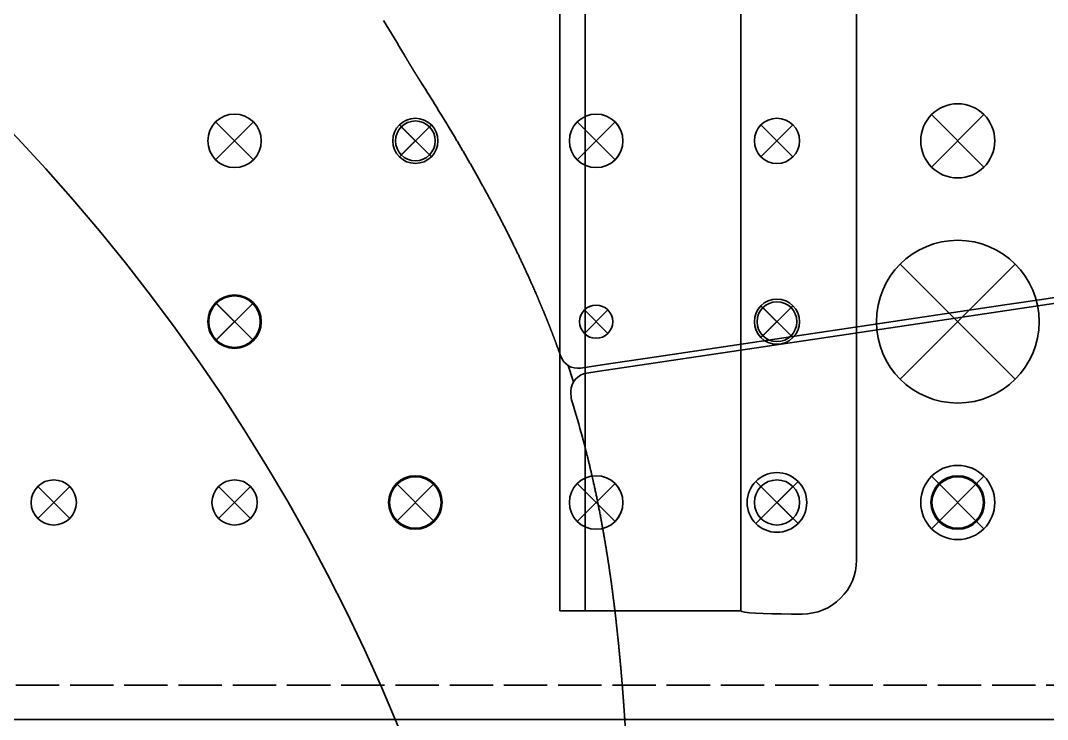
# Model space of a CAD drawing. Header units: millimetres. Extents: x 120 to 10915, y 515 to 8014.
# Drawn here: x 2340.8 to 2624.8, y 4900 to 5093.3 of the extents above; entities that cross this region are included whole.
import ezdxf

# ---------------------------------------------------------------- set-up
doc = ezdxf.new("R2010")
doc.units = ezdxf.units.MM
doc.linetypes.add('DASHED', pattern=[15, 12, -3])
doc.layers.get('0').update_dxf_attribs({"lineweight": 13})
for name, color, linetype, lineweight in [('203_Chassis_left_side_view', 7, 'Continuous', 13), ('206_Cab_side_and_top_view', 7, 'Continuous', 13), ('211_Frame_holes_left_side_view', 7, 'Continuous', 13), ('212_Frame_holes_right_side_view', 7, 'Continuous', 13)]:
    doc.layers.add(name, color=color, linetype=linetype, lineweight=lineweight)

# ---------------------------------------------------------------- blocks, each defined once
blk = doc.blocks.new('3068684')
at = {"layer": '203_Chassis_left_side_view', "color": 3, "lineweight": 35}
blk.add_line((4055, 1000), (920, 1000), dxfattribs=at)
blk = doc.blocks.new('3254123')
at = {"layer": '203_Chassis_left_side_view', "color": 4, "linetype": 'DASHED', "lineweight": 35}
blk.add_line((3251.491565, 1009.5), (1535.491565, 1009.5), dxfattribs=at)
blk = doc.blocks.new('2409089')
at = {"layer": '206_Cab_side_and_top_view', "color": 3, "lineweight": 35}
for p, q in [((2540, 1334), (2540, 1173.26)), ((2572, 1334), (2572, 1173.26)), ((2490, 1140.69), (2490, 1310.45)), ((2497, 1140.69), (2497, 1310.45)), ((2540, 1149.74), (2540, 1173.26)), ((2572, 1148.04), (2572, 1173.26)), ((2540, 1030), (2540, 1149.74)), ((2572, 1044.04), (2572, 1148.04)), ((2490, 1140.69), (2490, 1116.31)), ((2497, 1140.69), (2497, 1116.31)), ((2490, 1116.31), (2490, 1043.17)), ((2497, 1116.31), (2497, 1043.17)), ((2490, 1043.17), (2490, 1030)), ((2497, 1043.17), (2497, 1030)), ((2490, 1030), (2497, 1030)), ((2503.67, 1030), (2497, 1030)), ((2532.67, 1030), (2503.67, 1030)), ((2532.67, 1030), (2540, 1030)), ((2554, 1029.15), (2557, 1029.15))]:
    blk.add_line(p, q, dxfattribs=at)
for centre, major_axis, ratio, start_param, end_param in [((2557, 1044.04), (-15, 0), 0.992546, 1.570796, 3.141593), ((2554, 1030), (14, 0), 0.060935, 3.141595, 4.71238)]:
    blk.add_ellipse(centre, major_axis=major_axis, ratio=ratio, start_param=start_param, end_param=end_param, dxfattribs=at)
blk = doc.blocks.new('3154481')
at = {"layer": '206_Cab_side_and_top_view', "color": 3, "lineweight": 35}
for p, q in [((2623.26, 1116.16), (2612.99, 1114.64)), ((2638.8, 1118.48), (2623.26, 1116.16)), ((2612.99, 1114.64), (2516.66, 1100.28)), ((2632.86, 1115.95), (2569.13, 1106.45)), ((2569.13, 1106.45), (2509.56, 1097.58)), ((2516.66, 1100.28), (2504.67, 1098.5)), ((2504.67, 1098.5), (2495.67, 1097.15)), ((2509.56, 1097.58), (2500.29, 1096.19)), ((2497.4, 1095.76), (2500.29, 1096.19)), ((2493.03, 1089.97), (2493.03, 1090.79))]:
    blk.add_line(p, q, dxfattribs=at)
for centre, radius, start, end in [((1638.11, 702.39), 941.23, 30.75202, 31.43513), ((1881.54, 814.48), 675.1, 31.71781, 32.3706), ((1963.55, 865.04), 578.76, 30.64539, 31.72821), ((2232.81, 1008.53), 273.32, 19.6446, 20.3883), ((2494.94, 1102.1), 5, 199.644, 278.4747), ((2236.19, 1011.51), 270.25, 17.6269, 18.6365), ((2500.29, 1089.99), 7.26, 180.1348, 197.3096), ((2231.88, 1006.82), 273.74, 15.0803, 17.2127)]:
    blk.add_arc(centre, radius, start, end, dxfattribs=at)
blk.add_ellipse((2498.14, 1090.82), major_axis=(5.05, 0.75), ratio=0.979167, start_param=1.570796, end_param=2.996718, dxfattribs=at)
for points, knots in [([(2451.73, 1175.93), (2451.68, 1176.02), (2451.62, 1176.12), (2451.56, 1176.21), (2451.48, 1176.32), (2451.41, 1176.44), (2451.4, 1176.45), (2451.36, 1176.51), (2451.33, 1176.57), (2451.31, 1176.59), (2451.28, 1176.64), (2451.24, 1176.7), (2451.23, 1176.72), (2451.18, 1176.8), (2451.14, 1176.87), (2451.11, 1176.92), (2451.06, 1176.99), (2451.01, 1177.07), (2451, 1177.09), (2450.97, 1177.14), (2450.94, 1177.18), (2450.93, 1177.2), (2450.91, 1177.24), (2450.88, 1177.27), (2450.87, 1177.29), (2450.85, 1177.33), (2450.82, 1177.37), (2450.81, 1177.39), (2450.79, 1177.41), (2450.78, 1177.44), (2450.77, 1177.45), (2450.76, 1177.47), (2450.74, 1177.49), (2450.74, 1177.5), (2450.72, 1177.53), (2450.71, 1177.55), (2450.7, 1177.56), (2450.69, 1177.58), (2450.68, 1177.6), (2450.67, 1177.6), (2450.51, 1177.86), (2450.35, 1178.12), (2450.19, 1178.37), (2450.01, 1178.66), (2449.83, 1178.95), (2449.8, 1178.99), (2449.73, 1179.11), (2449.66, 1179.23), (2449.61, 1179.3), (2449.52, 1179.45), (2449.43, 1179.6), (2449.39, 1179.66), (2449.3, 1179.81), (2449.21, 1179.96), (2449.14, 1180.07), (2448.82, 1180.6), (2448.5, 1181.13), (2448.19, 1181.64), (2447.81, 1182.29), (2447.42, 1182.93), (2447.31, 1183.12), (2447.18, 1183.34), (2447.05, 1183.56), (2447.03, 1183.58), (2447.01, 1183.62), (2446.99, 1183.66)], [0, 0, 0, 0, 0, 0, 1.187145, 1.187145, 1.187145, 1.424689, 1.424689, 1.424689, 1.909706, 1.909706, 1.909706, 2.232305, 2.232305, 2.232305, 2.846288, 2.846288, 2.846288, 3.15327, 3.15327, 3.15327, 3.377517, 3.377517, 3.377517, 3.601763, 3.601763, 3.601763, 3.826139, 3.826139, 3.826139, 3.938515, 3.938515, 3.938515, 4.050891, 4.050891, 4.050891, 4.163106, 4.163106, 4.163106, 4.27532, 4.27532, 4.27532, 7.341845, 7.341845, 7.341845, 7.821281, 7.821281, 7.821281, 8.798572, 8.798572, 8.798572, 9.776116, 9.776116, 9.776116, 10.598475, 10.598475, 10.598475, 16.221966, 16.221966, 16.221966, 18.533785, 18.533785, 18.533785, 18.972504, 18.972504, 18.972504, 18.972504, 18.972504, 18.972504]), ([(2461.48, 1160.05), (2464.02, 1155.76), (2466.52, 1151.43), (2468.96, 1147.05), (2473.13, 1139.32), (2477.07, 1131.46), (2478.72, 1128.06), (2481.08, 1123), (2483.32, 1117.89), (2484.04, 1116.23), (2484.77, 1114.49), (2485.49, 1112.74), (2485.54, 1112.64), (2485.63, 1112.41), (2485.66, 1112.33), (2485.69, 1112.26), (2485.74, 1112.13), (2485.81, 1111.96), (2485.81, 1111.96), (2485.86, 1111.83), (2485.93, 1111.68), (2485.96, 1111.6), (2486.02, 1111.45), (2486.08, 1111.31), (2486.11, 1111.24), (2486.25, 1110.87), (2486.4, 1110.51), (2486.52, 1110.21), (2487.1, 1108.75), (2487.68, 1107.29), (2488.13, 1106.11), (2488.57, 1104.93), (2489.01, 1103.75)], [0, 0, 0, 0, 0, 0, 51.373045, 51.373045, 51.373045, 89.946382, 89.946382, 89.946382, 108.438978, 108.438978, 108.438978, 109.245084, 109.245084, 109.245084, 110.049724, 110.049724, 110.049724, 111.040082, 111.040082, 111.040082, 111.827396, 111.827396, 111.827396, 112.632, 112.632, 112.632, 115.84869, 115.84869, 115.84869, 128.711509, 128.711509, 128.711509, 128.711509, 128.711509, 128.711509]), ([(2496.2, 1078.05), (2496.55, 1076.72), (2496.94, 1075.26), (2497.33, 1073.74), (2498.18, 1070.32), (2499.02, 1066.7), (2499.46, 1064.71), (2500.47, 1059.97), (2501.42, 1055.09), (2501.94, 1052.24), (2502.47, 1049.11), (2502.98, 1045.96), (2503.02, 1045.69), (2503.06, 1045.42), (2503.11, 1045.14)], [0, 0, 0, 0, 0, 0, 19.03607, 19.03607, 19.03607, 41.133435, 41.133435, 41.133435, 71.06229, 71.06229, 71.06229, 73.868516, 73.868516, 73.868516, 73.868516, 73.868516, 73.868516]), ([(2503.11, 1045.14), (2503.53, 1042.48), (2503.92, 1039.8), (2504.3, 1037.1), (2504.7, 1034.05), (2505.07, 1031), (2505.11, 1030.66), (2505.19, 1029.96), (2505.28, 1029.25), (2505.31, 1029), (2505.39, 1028.31), (2505.47, 1027.63), (2505.51, 1027.21), (2505.82, 1024.49), (2506.11, 1021.77), (2506.35, 1019.36), (2506.64, 1016.27), (2506.91, 1013.17), (2506.97, 1012.45), (2507.03, 1011.77), (2507.09, 1011.08), (2507.09, 1011.08), (2507.09, 1011.08), (2507.09, 1011.07)], [0, 0, 0, 0, 0, 0, 27.617402, 27.617402, 27.617402, 31.077799, 31.077799, 31.077799, 34.754059, 34.754059, 34.754059, 38.017073, 38.017073, 38.017073, 62.280547, 62.280547, 62.280547, 69.141073, 69.141073, 69.141073, 69.167512, 69.167512, 69.167512, 69.167512, 69.167512, 69.167512]), ([(2507.09, 1011.07), (2507.16, 1010.15), (2507.24, 1009.23), (2507.31, 1008.3), (2507.4, 1007.18), (2507.49, 1006.05), (2507.49, 1005.93), (2507.54, 1005.36), (2507.58, 1004.78), (2507.61, 1004.4), (2507.65, 1003.84), (2507.69, 1003.28), (2507.7, 1003.1), (2507.78, 1001.98), (2507.86, 1000.87), (2507.92, 999.95), (2507.99, 998.84), (2508.07, 997.72), (2508.08, 997.55), (2508.1, 997.17), (2508.13, 996.78), (2508.14, 996.59), (2508.16, 996.21), (2508.19, 995.82), (2508.2, 995.63), (2508.22, 995.27), (2508.24, 994.91), (2508.26, 994.66), (2508.29, 994.16), (2508.32, 993.66), (2508.34, 993.34), (2508.36, 992.96), (2508.38, 992.58), (2508.38, 992.55), (2508.39, 992.5), (2508.39, 992.45)], [0, 0, 0, 0, 0, 0, 9.265591, 9.265591, 9.265591, 11.285415, 11.285415, 11.285415, 14.997094, 14.997094, 14.997094, 16.853976, 16.853976, 16.853976, 26.123682, 26.123682, 26.123682, 28.027469, 28.027469, 28.027469, 29.881532, 29.881532, 29.881532, 31.756905, 31.756905, 31.756905, 33.464803, 33.464803, 33.464803, 36.716684, 36.716684, 36.716684, 37.237147, 37.237147, 37.237147, 37.237147, 37.237147, 37.237147])]:
    blk.add_open_spline(points, degree=5, knots=knots, dxfattribs=at)
blk = doc.blocks.new('2833342')
at = {"layer": '203_Chassis_left_side_view', "color": 3, "lineweight": 35}
blk.add_arc((1950, 793), 536, 292.2753, 247.7247, dxfattribs=at)

msp = doc.modelspace()

# ---------------------------------------------------------------- linework, layer by layer
at = {"layer": '211_Frame_holes_left_side_view', "color": 3, "lineweight": 35}
for p, q in [((2405.232235, 5065.232569), (2394.767055, 5054.767389)), ((2405.232235, 5054.767389), (2394.767055, 5065.232569)), ((2454.419573, 5064.422165), (2445.580739, 5055.583331)), ((2454.419573, 5055.583331), (2445.580739, 5064.422165)), ((2505.229169, 5065.23259), (2494.763989, 5054.76741)), ((2505.229169, 5054.76741), (2494.763989, 5065.23259)), ((2505.23259, 5065.23259), (2494.76741, 5054.76741)), ((2505.23259, 5054.76741), (2494.76741, 5065.23259)), ((2505.232641, 5065.232603), (2494.767461, 5054.767423)), ((2505.232641, 5054.767423), (2494.767461, 5065.232603)), ((2615.909903, 5025.909903), (2584.090097, 4994.090097)), ((2615.909903, 4994.090097), (2584.090097, 5025.909903)), ((2405.23259, 5015.23259), (2394.76741, 5004.76741)), ((2405.23259, 5004.76741), (2394.76741, 5015.23259)), ((2405.038136, 5015.038136), (2394.961864, 5004.961864)), ((2405.038136, 5004.961864), (2394.961864, 5015.038136)), ((2503.24927, 5013.252691), (2496.743888, 5006.747309)), ((2503.24927, 5006.747309), (2496.743888, 5013.252691)), ((2503.252691, 5013.252691), (2496.747309, 5006.747309)), ((2503.252691, 5006.747309), (2496.747309, 5013.252691)), ((2503.252742, 5013.252704), (2496.74736, 5006.747322)), ((2503.252742, 5006.747322), (2496.74736, 5013.252704)), ((2554.419417, 5014.419417), (2545.580583, 5005.580583)), ((2554.419417, 5005.580583), (2545.580583, 5014.419417)), ((2354.419404, 4964.419417), (2345.58057, 4955.580583)), ((2354.419404, 4955.580583), (2345.58057, 4964.419417)), ((2404.41937, 4964.419417), (2395.580536, 4955.580583)), ((2404.41937, 4955.580583), (2395.580536, 4964.419417)), ((2505.229169, 4965.23259), (2494.763989, 4954.76741)), ((2505.229169, 4954.76741), (2494.763989, 4965.23259)), ((2505.23259, 4965.23259), (2494.76741, 4954.76741)), ((2505.23259, 4954.76741), (2494.76741, 4965.23259)), ((2505.232641, 4965.232603), (2494.767461, 4954.767423)), ((2505.232641, 4954.767423), (2494.767461, 4965.232603)), ((2554.419417, 4964.419417), (2545.580583, 4955.580583)), ((2554.419417, 4955.580583), (2545.580583, 4964.419417)), ((2605.23259, 4965.23259), (2594.76741, 4954.76741)), ((2605.23259, 4954.76741), (2594.76741, 4965.23259)), ((2605.038136, 4965.038136), (2594.961864, 4954.961864)), ((2605.038136, 4954.961864), (2594.961864, 4965.038136))]:
    msp.add_line(p, q, dxfattribs=at)
for centre, radius in [((2399.999645, 5059.999979), 7.4), ((2499.996579, 5060), 7.4), ((2500, 5060), 7.4), ((2500.000051, 5060.000013), 7.4), ((2450.000156, 5060.002748), 6.25), ((2600, 5010), 22.5), ((2400, 5010), 7.4), ((2400, 5010), 7.125), ((2550, 5010), 6.25), ((2499.996579, 5010), 4.6), ((2500, 5010), 4.6), ((2500.000051, 5010.000013), 4.6), ((2499.996579, 4960), 7.4), ((2500, 4960), 7.4), ((2500.000051, 4960.000013), 7.4), ((2600, 4960), 7.4), ((2349.999987, 4960), 6.25), ((2399.999953, 4960), 6.25), ((2550, 4960), 6.25), ((2600, 4960), 7.125)]:
    msp.add_circle(centre, radius, dxfattribs=at)
at = {"layer": '212_Frame_holes_right_side_view', "color": 3, "lineweight": 35}
for p, q in [((2607.247845, 5067.247845), (2592.752155, 5052.752155)), ((2607.247845, 5052.752155), (2592.752155, 5067.247845)), ((2607.247845, 5067.247845), (2592.752155, 5052.752155)), ((2607.247845, 5052.752155), (2592.752155, 5067.247845)), ((2607.24787, 5067.247845), (2592.75218, 5052.752155)), ((2607.24787, 5052.752155), (2592.75218, 5067.247845)), ((2453.8891, 5063.889087), (2446.110926, 5056.110913)), ((2453.8891, 5056.110913), (2446.110926, 5063.889087)), ((2505.228534, 5065.232591), (2494.763354, 5054.767411)), ((2505.228534, 5054.767411), (2494.763354, 5065.232591)), ((2505.232621, 5065.23259), (2494.767441, 5054.76741)), ((2505.232621, 5054.76741), (2494.767441, 5065.23259)), ((2505.232637, 5065.232584), (2494.767457, 5054.767404)), ((2505.232637, 5054.767404), (2494.767457, 5065.232584)), ((2554.419418, 5064.419417), (2545.580584, 5055.580583)), ((2554.419418, 5055.580583), (2545.580584, 5064.419417)), ((2503.248635, 5013.252692), (2496.743253, 5006.74731)), ((2503.248635, 5006.74731), (2496.743253, 5013.252692)), ((2503.252722, 5013.252691), (2496.74734, 5006.747309)), ((2503.252722, 5006.747309), (2496.74734, 5013.252691)), ((2503.252738, 5013.252685), (2496.747356, 5006.747303)), ((2503.252738, 5006.747303), (2496.747356, 5013.252685)), ((2553.889088, 5013.889087), (2546.110914, 5006.110913)), ((2553.889088, 5006.110913), (2546.110914, 5013.889087)), ((2607.247845, 4967.247845), (2592.752155, 4952.752155)), ((2607.247845, 4952.752155), (2592.752155, 4967.247845)), ((2607.247845, 4967.247845), (2592.752155, 4952.752155)), ((2607.247845, 4952.752155), (2592.752155, 4967.247845)), ((2607.24787, 4967.247845), (2592.75218, 4952.752155)), ((2607.24787, 4952.752155), (2592.75218, 4967.247845)), ((2455.23259, 4965.23259), (2444.76741, 4954.76741)), ((2455.23259, 4954.76741), (2444.76741, 4965.23259)), ((2455.038136, 4965.038136), (2444.961864, 4954.961864)), ((2455.038136, 4954.961864), (2444.961864, 4965.038136)), ((2505.228534, 4965.232591), (2494.763354, 4954.767411)), ((2505.228534, 4954.767411), (2494.763354, 4965.232591)), ((2505.232621, 4965.23259), (2494.767441, 4954.76741)), ((2505.232621, 4954.76741), (2494.767441, 4965.23259)), ((2505.232637, 4965.232584), (2494.767457, 4954.767404)), ((2505.232637, 4954.767404), (2494.767457, 4965.232584)), ((2555.833631, 4965.833631), (2544.166369, 4954.166369)), ((2555.833631, 4954.166369), (2544.166369, 4965.833631))]:
    msp.add_line(p, q, dxfattribs=at)
for centre, radius in [((2600, 5060), 10.25), ((2600, 5060), 10.25), ((2600.000025, 5060), 10.25), ((2499.995944, 5060.000001), 7.4), ((2500.000031, 5060), 7.4), ((2500.000047, 5059.999994), 7.4), ((2450.000013, 5060), 5.5), ((2550.000001, 5060), 6.25), ((2499.995944, 5010.000001), 4.6), ((2500.000031, 5010), 4.6), ((2500.000047, 5009.999994), 4.6), ((2550.000001, 5010), 5.5), ((2600, 4960), 10.25), ((2600, 4960), 10.25), ((2600.000025, 4960), 10.25), ((2450, 4960), 7.4), ((2499.995944, 4960.000001), 7.4), ((2500.000031, 4960), 7.4), ((2500.000047, 4959.999994), 7.4), ((2550, 4960), 8.25), ((2450, 4960), 7.125)]:
    msp.add_circle(centre, radius, dxfattribs=at)

# ---------------------------------------------------------------- block references
at = {"color": 7, "lineweight": 35}
for name in ['2409089', '3154481', '2833342', '3068684', '3254123']:
    msp.add_blockref(name, (0, 3900), dxfattribs=at)

doc.saveas('drawing.dxf')
